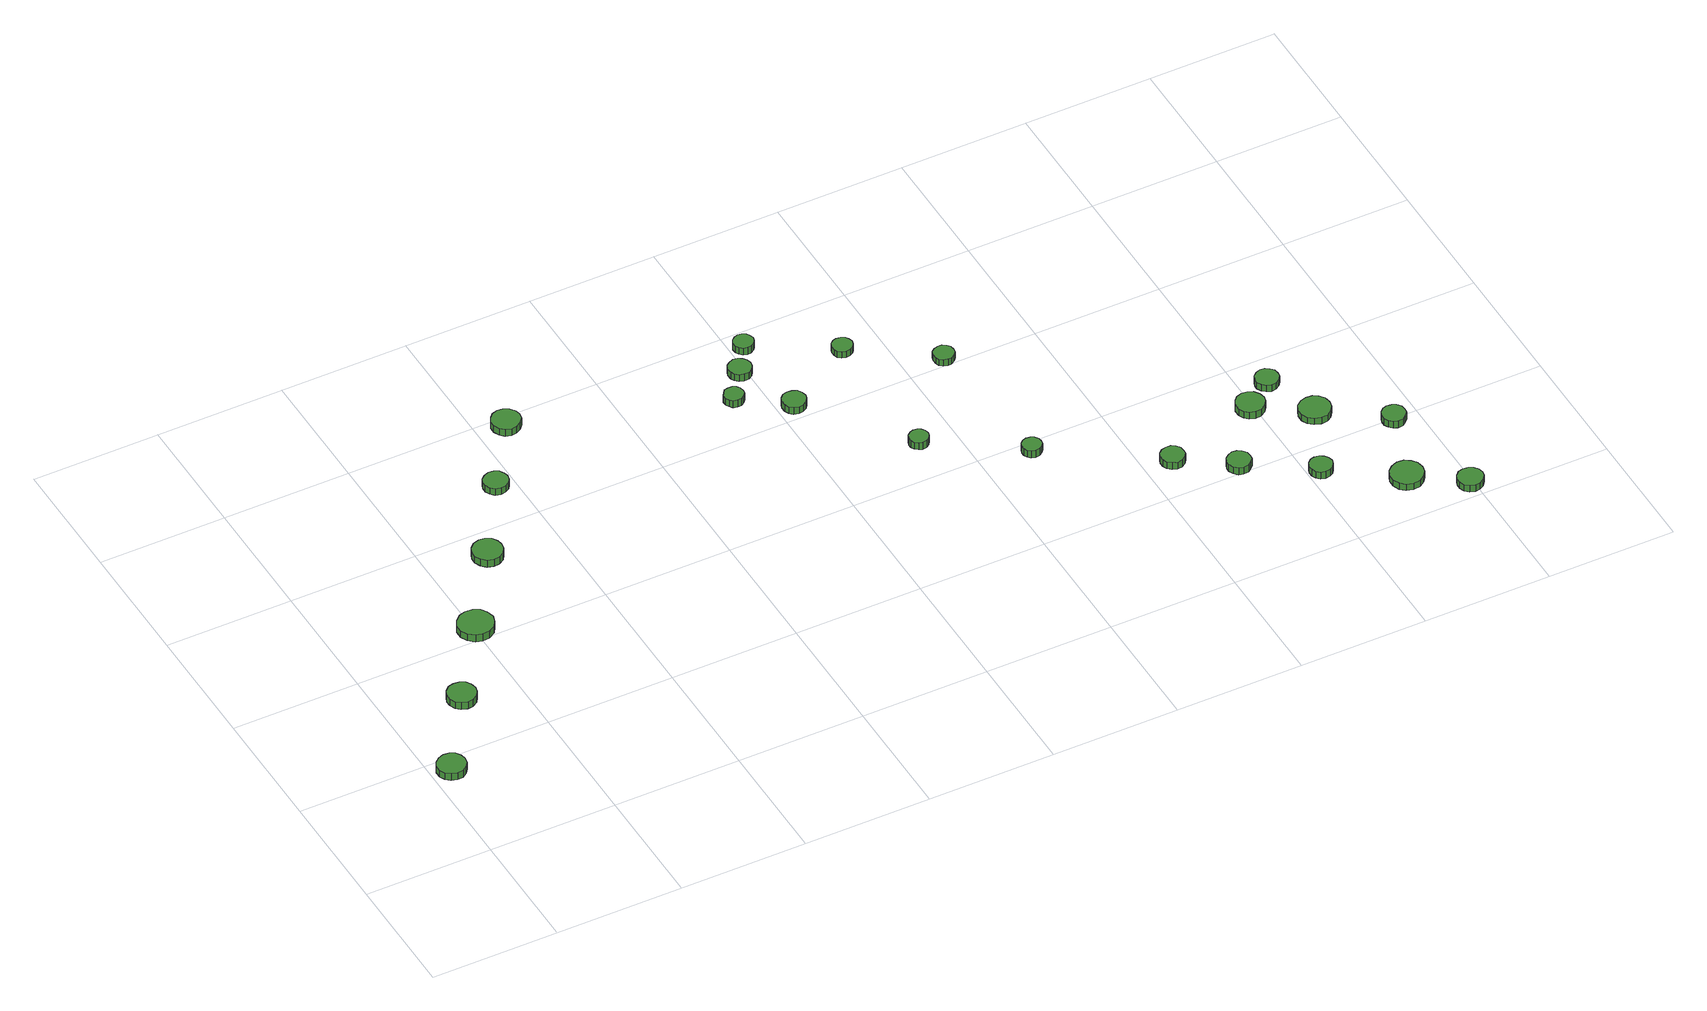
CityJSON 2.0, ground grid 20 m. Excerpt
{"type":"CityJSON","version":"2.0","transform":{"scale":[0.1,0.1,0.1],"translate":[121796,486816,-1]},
"CityObjects":{
"tree1":{"type":"SolitaryVegetationObject","attributes":{"function":"something"},"geometry":[{"type":"MultiSurface","lod":"1","boundaries":[[[0,1,2,3,4,5,6,7,8,9,10,11,12,13,14]],[[15,16,17,18,19,20,21,22,23,24,25,26,27,28,29]],[[0,29,28,1]],[[1,28,27,2]],[[2,27,26,3]],[[3,26,25,4]],[[4,25,24,5]],[[5,24,23,6]],[[6,23,22,7]],[[7,22,21,8]],[[8,21,20,9]],[[9,20,19,10]],[[10,19,18,11]],[[11,18,17,12]],[[12,17,16,13]],[[13,16,15,14]],[[14,15,29,0]]]}]},
"tree2":{"type":"SolitaryVegetationObject","attributes":{"function":"something"},"geometry":[{"type":"MultiSurface","lod":"1","boundaries":[[[30,31,32,33,34,35,36,37,38,39,40,41,42,43,44]],[[45,46,47,48,49,50,51,52,53,54,55,56,57,58,59]],[[30,59,58,31]],[[31,58,57,32]],[[32,57,56,33]],[[33,56,55,34]],[[34,55,54,35]],[[35,54,53,36]],[[36,53,52,37]],[[37,52,51,38]],[[38,51,50,39]],[[39,50,49,40]],[[40,49,48,41]],[[41,48,47,42]],[[42,47,46,43]],[[43,46,45,44]],[[44,45,59,30]]]}]},
"tree3":{"type":"SolitaryVegetationObject","attributes":{"function":"something"},"geometry":[{"type":"MultiSurface","lod":"1","boundaries":[[[60,61,62,63,64,65,66,67,68,69,70,71,72,73,74]],[[75,76,77,78,79,80,81,82,83,84,85,86,87,88,89]],[[60,89,88,61]],[[61,88,87,62]],[[62,87,86,63]],[[63,86,85,64]],[[64,85,84,65]],[[65,84,83,66]],[[66,83,82,67]],[[67,82,81,68]],[[68,81,80,69]],[[69,80,79,70]],[[70,79,78,71]],[[71,78,77,72]],[[72,77,76,73]],[[73,76,75,74]],[[74,75,89,60]]]}]},
"tree4":{"type":"SolitaryVegetationObject","attributes":{"function":"something"},"geometry":[{"type":"MultiSurface","lod":"1","boundaries":[[[90,91,92,93,94,95,96,97,98,99,100,101,102,103,104]],[[105,106,107,108,109,110,111,112,113,114,115,116,117,118,119]],[[90,119,118,91]],[[91,118,117,92]],[[92,117,116,93]],[[93,116,115,94]],[[94,115,114,95]],[[95,114,113,96]],[[96,113,112,97]],[[97,112,111,98]],[[98,111,110,99]],[[99,110,109,100]],[[100,109,108,101]],[[101,108,107,102]],[[102,107,106,103]],[[103,106,105,104]],[[104,105,119,90]]]}]},
"tree5":{"type":"SolitaryVegetationObject","attributes":{"function":"something"},"geometry":[{"type":"MultiSurface","lod":"1","boundaries":[[[120,121,122,123,124,125,126,127,128,129,130,131,132,133,134]],[[135,136,137,138,139,140,141,142,143,144,145,146,147,148,149]],[[120,149,148,121]],[[121,148,147,122]],[[122,147,146,123]],[[123,146,145,124]],[[124,145,144,125]],[[125,144,143,126]],[[126,143,142,127]],[[127,142,141,128]],[[128,141,140,129]],[[129,140,139,130]],[[130,139,138,131]],[[131,138,137,132]],[[132,137,136,133]],[[133,136,135,134]],[[134,135,149,120]]]}]},
"tree6":{"type":"SolitaryVegetationObject","attributes":{"function":"something"},"geometry":[{"type":"MultiSurface","lod":"1","boundaries":[[[150,151,152,153,154,155,156,157,158,159,160,161,162,163,164]],[[165,166,167,168,169,170,171,172,173,174,175,176,177,178,179]],[[150,179,178,151]],[[151,178,177,152]],[[152,177,176,153]],[[153,176,175,154]],[[154,175,174,155]],[[155,174,173,156]],[[156,173,172,157]],[[157,172,171,158]],[[158,171,170,159]],[[159,170,169,160]],[[160,169,168,161]],[[161,168,167,162]],[[162,167,166,163]],[[163,166,165,164]],[[164,165,179,150]]]}]},
"tree7":{"type":"SolitaryVegetationObject","attributes":{"function":"something"},"geometry":[{"type":"MultiSurface","lod":"1","boundaries":[[[180,181,182,183,184,185,186,187,188,189,190,191,192,193,194]],[[195,196,197,198,199,200,201,202,203,204,205,206,207,208,209]],[[180,209,208,181]],[[181,208,207,182]],[[182,207,206,183]],[[183,206,205,184]],[[184,205,204,185]],[[185,204,203,186]],[[186,203,202,187]],[[187,202,201,188]],[[188,201,200,189]],[[189,200,199,190]],[[190,199,198,191]],[[191,198,197,192]],[[192,197,196,193]],[[193,196,195,194]],[[194,195,209,180]]]}]},
"tree8":{"type":"SolitaryVegetationObject","attributes":{"function":"something"},"geometry":[{"type":"MultiSurface","lod":"1","boundaries":[[[210,211,212,213,214,215,216,217,218,219,220,221,222,223,224]],[[225,226,227,228,229,230,231,232,233,234,235,236,237,238,239]],[[210,239,238,211]],[[211,238,237,212]],[[212,237,236,213]],[[213,236,235,214]],[[214,235,234,215]],[[215,234,233,216]],[[216,233,232,217]],[[217,232,231,218]],[[218,231,230,219]],[[219,230,229,220]],[[220,229,228,221]],[[221,228,227,222]],[[222,227,226,223]],[[223,226,225,224]],[[224,225,239,210]]]}]},
"tree9":{"type":"SolitaryVegetationObject","attributes":{"function":"something"},"geometry":[{"type":"MultiSurface","lod":"1","boundaries":[[[240,241,242,243,244,245,246,247,248,249,250,251,252,253,254]],[[255,256,257,258,259,260,261,262,263,264,265,266,267,268,269]],[[240,269,268,241]],[[241,268,267,242]],[[242,267,266,243]],[[243,266,265,244]],[[244,265,264,245]],[[245,264,263,246]],[[246,263,262,247]],[[247,262,261,248]],[[248,261,260,249]],[[249,260,259,250]],[[250,259,258,251]],[[251,258,257,252]],[[252,257,256,253]],[[253,256,255,254]],[[254,255,269,240]]]}]},
"tree10":{"type":"SolitaryVegetationObject","attributes":{"function":"something"},"geometry":[{"type":"MultiSurface","lod":"1","boundaries":[[[270,271,272,273,274,275,276,277,278,279,280,281,282,283,284]],[[285,286,287,288,289,290,291,292,293,294,295,296,297,298,299]],[[270,299,298,271]],[[271,298,297,272]],[[272,297,296,273]],[[273,296,295,274]],[[274,295,294,275]],[[275,294,293,276]],[[276,293,292,277]],[[277,292,291,278]],[[278,291,290,279]],[[279,290,289,280]],[[280,289,288,281]],[[281,288,287,282]],[[282,287,286,283]],[[283,286,285,284]],[[284,285,299,270]]]}]},
"tree11":{"type":"SolitaryVegetationObject","attributes":{"function":"something"},"geometry":[{"type":"MultiSurface","lod":"1","boundaries":[[[300,301,302,303,304,305,306,307,308,309,310,311,312,313,314]],[[315,316,317,318,319,320,321,322,323,324,325,326,327,328,329]],[[300,329,328,301]],[[301,328,327,302]],[[302,327,326,303]],[[303,326,325,304]],[[304,325,324,305]],[[305,324,323,306]],[[306,323,322,307]],[[307,322,321,308]],[[308,321,320,309]],[[309,320,319,310]],[[310,319,318,311]],[[311,318,317,312]],[[312,317,316,313]],[[313,316,315,314]],[[314,315,329,300]]]}]},
"tree12":{"type":"SolitaryVegetationObject","attributes":{"function":"something"},"geometry":[{"type":"MultiSurface","lod":"1","boundaries":[[[330,331,332,333,334,335,336,337,338,339,340,341,342,343,344]],[[345,346,347,348,349,350,351,352,353,354,355,356,357,358,359]],[[330,359,358,331]],[[331,358,357,332]],[[332,357,356,333]],[[333,356,355,334]],[[334,355,354,335]],[[335,354,353,336]],[[336,353,352,337]],[[337,352,351,338]],[[338,351,350,339]],[[339,350,349,340]],[[340,349,348,341]],[[341,348,347,342]],[[342,347,346,343]],[[343,346,345,344]],[[344,345,359,330]]]}]},
"tree13":{"type":"SolitaryVegetationObject","attributes":{"function":"something"},"geometry":[{"type":"MultiSurface","lod":"1","boundaries":[[[360,361,362,363,364,365,366,367,368,369,370,371,372,373,374]],[[375,376,377,378,379,380,381,382,383,384,385,386,387,388,389]],[[360,389,388,361]],[[361,388,387,362]],[[362,387,386,363]],[[363,386,385,364]],[[364,385,384,365]],[[365,384,383,366]],[[366,383,382,367]],[[367,382,381,368]],[[368,381,380,369]],[[369,380,379,370]],[[370,379,378,371]],[[371,378,377,372]],[[372,377,376,373]],[[373,376,375,374]],[[374,375,389,360]]]}]},
"tree14":{"type":"SolitaryVegetationObject","attributes":{"function":"something"},"geometry":[{"type":"MultiSurface","lod":"1","boundaries":[[[390,391,392,393,394,395,396,397,398,399,400,401,402,403,404]],[[405,406,407,408,409,410,411,412,413,414,415,416,417,418,419]],[[390,419,418,391]],[[391,418,417,392]],[[392,417,416,393]],[[393,416,415,394]],[[394,415,414,395]],[[395,414,413,396]],[[396,413,412,397]],[[397,412,411,398]],[[398,411,410,399]],[[399,410,409,400]],[[400,409,408,401]],[[401,408,407,402]],[[402,407,406,403]],[[403,406,405,404]],[[404,405,419,390]]]}]},
"tree15":{"type":"SolitaryVegetationObject","attributes":{"function":"something"},"geometry":[{"type":"MultiSurface","lod":"1","boundaries":[[[420,421,422,423,424,425,426,427,428,429,430,431,432,433,434]],[[435,436,437,438,439,440,441,442,443,444,445,446,447,448,449]],[[420,449,448,421]],[[421,448,447,422]],[[422,447,446,423]],[[423,446,445,424]],[[424,445,444,425]],[[425,444,443,426]],[[426,443,442,427]],[[427,442,441,428]],[[428,441,440,429]],[[429,440,439,430]],[[430,439,438,431]],[[431,438,437,432]],[[432,437,436,433]],[[433,436,435,434]],[[434,435,449,420]]]}]},
"tree16":{"type":"SolitaryVegetationObject","attributes":{"function":"something"},"geometry":[{"type":"MultiSurface","lod":"1","boundaries":[[[450,451,452,453,454,455,456,457,458,459,460,461,462,463,464]],[[465,466,467,468,469,470,471,472,473,474,475,476,477,478,479]],[[450,479,478,451]],[[451,478,477,452]],[[452,477,476,453]],[[453,476,475,454]],[[454,475,474,455]],[[455,474,473,456]],[[456,473,472,457]],[[457,472,471,458]],[[458,471,470,459]],[[459,470,469,460]],[[460,469,468,461]],[[461,468,467,462]],[[462,467,466,463]],[[463,466,465,464]],[[464,465,479,450]]]}]},
"tree17":{"type":"SolitaryVegetationObject","attributes":{"function":"something"},"geometry":[{"type":"MultiSurface","lod":"1","boundaries":[[[480,481,482,483,484,485,486,487,488,489,490,491,492,493,494]],[[495,496,497,498,499,500,501,502,503,504,505,506,507,508,509]],[[480,509,508,481]],[[481,508,507,482]],[[482,507,506,483]],[[483,506,505,484]],[[484,505,504,485]],[[485,504,503,486]],[[486,503,502,487]],[[487,502,501,488]],[[488,501,500,489]],[[489,500,499,490]],[[490,499,498,491]],[[491,498,497,492]],[[492,497,496,493]],[[493,496,495,494]],[[494,495,509,480]]]}]},
"tree18":{"type":"SolitaryVegetationObject","attributes":{"function":"something"},"geometry":[{"type":"MultiSurface","lod":"1","boundaries":[[[510,511,512,513,514,515,516,517,518,519,520,521,522,523,524]],[[525,526,527,528,529,530,531,532,533,534,535,536,537,538,539]],[[510,539,538,511]],[[511,538,537,512]],[[512,537,536,513]],[[513,536,535,514]],[[514,535,534,515]],[[515,534,533,516]],[[516,533,532,517]],[[517,532,531,518]],[[518,531,530,519]],[[519,530,529,520]],[[520,529,528,521]],[[521,528,527,522]],[[522,527,526,523]],[[523,526,525,524]],[[524,525,539,510]]]}]},
"tree19":{"type":"SolitaryVegetationObject","attributes":{"function":"something"},"geometry":[{"type":"MultiSurface","lod":"1","boundaries":[[[540,541,542,543,544,545,546,547,548,549,550,551,552,553,554]],[[555,556,557,558,559,560,561,562,563,564,565,566,567,568,569]],[[540,569,568,541]],[[541,568,567,542]],[[542,567,566,543]],[[543,566,565,544]],[[544,565,564,545]],[[545,564,563,546]],[[546,563,562,547]],[[547,562,561,548]],[[548,561,560,549]],[[549,560,559,550]],[[550,559,558,551]],[[551,558,557,552]],[[552,557,556,553]],[[553,556,555,554]],[[554,555,569,540]]]}]},
"tree20":{"type":"SolitaryVegetationObject","attributes":{"function":"something"},"geometry":[{"type":"MultiSurface","lod":"1","boundaries":[[[570,571,572,573,574,575,576,577,578,579,580,581,582,583,584]],[[585,586,587,588,589,590,591,592,593,594,595,596,597,598,599]],[[570,599,598,571]],[[571,598,597,572]],[[572,597,596,573]],[[573,596,595,574]],[[574,595,594,575]],[[575,594,593,576]],[[576,593,592,577]],[[577,592,591,578]],[[578,591,590,579]],[[579,590,589,580]],[[580,589,588,581]],[[581,588,587,582]],[[582,587,586,583]],[[583,586,585,584]],[[584,585,599,570]]]}]},
"tree21":{"type":"SolitaryVegetationObject","attributes":{"function":"something"},"geometry":[{"type":"MultiSurface","lod":"1","boundaries":[[[600,601,602,603,604,605,606,607,608,609,610,611,612,613,614]],[[615,616,617,618,619,620,621,622,623,624,625,626,627,628,629]],[[600,629,628,601]],[[601,628,627,602]],[[602,627,626,603]],[[603,626,625,604]],[[604,625,624,605]],[[605,624,623,606]],[[606,623,622,607]],[[607,622,621,608]],[[608,621,620,609]],[[609,620,619,610]],[[610,619,618,611]],[[611,618,617,612]],[[612,617,616,613]],[[613,616,615,614]],[[614,615,629,600]]]}]},
"tree22":{"type":"SolitaryVegetationObject","attributes":{"function":"something"},"geometry":[{"type":"MultiSurface","lod":"1","boundaries":[[[630,631,632,633,634,635,636,637,638,639,640,641,642,643,644]],[[645,646,647,648,649,650,651,652,653,654,655,656,657,658,659]],[[630,659,658,631]],[[631,658,657,632]],[[632,657,656,633]],[[633,656,655,634]],[[634,655,654,635]],[[635,654,653,636]],[[636,653,652,637]],[[637,652,651,638]],[[638,651,650,639]],[[639,650,649,640]],[[640,649,648,641]],[[641,648,647,642]],[[642,647,646,643]],[[643,646,645,644]],[[644,645,659,630]]]}]},
"tree23":{"type":"SolitaryVegetationObject","attributes":{"function":"something"},"geometry":[{"type":"MultiSurface","lod":"1","boundaries":[[[660,661,662,663,664,665,666,667,668,669,670,671,672,673,674]],[[675,676,677,678,679,680,681,682,683,684,685,686,687,688,689]],[[660,689,688,661]],[[661,688,687,662]],[[662,687,686,663]],[[663,686,685,664]],[[664,685,684,665]],[[665,684,683,666]],[[666,683,682,667]],[[667,682,681,668]],[[668,681,680,669]],[[669,680,679,670]],[[670,679,678,671]],[[671,678,677,672]],[[672,677,676,673]],[[673,676,675,674]],[[674,675,689,660]]]}]}
},
"vertices":[
[53,174,20],[51,183,20],[46,191,20],[38,195,20],[29,196,20],[20,193,20],[13,187,20],[9,179,20],[9,169,20],[13,161,20],[20,155,20],[29,152,20],[38,153,20],[46,158,20],[51,165,20],[51,165,7],[46,158,7],[38,153,7],[29,152,7],[20,155,7],[13,161,7],[9,169,7],[9,179,7],[13,187,7],[20,193,7],[29,196,7],[38,195,7],[46,191,7],[51,183,7],[53,174,7],
[137,300,20],[135,309,20],[130,317,20],[122,321,20],[113,322,20],[104,320,20],[97,313,20],[93,305,20],[93,296,20],[97,287,20],[104,281,20],[113,278,20],[122,279,20],[130,284,20],[135,291,20],[135,291,7],[130,284,7],[122,279,7],[113,278,7],[104,281,7],[97,287,7],[93,296,7],[93,305,7],[97,313,7],[104,320,7],[113,322,7],[122,321,7],[130,317,7],[135,309,7],[137,300,7],
[230,421,21],[227,432,21],[221,442,21],[211,447,21],[199,448,21],[189,445,21],[180,437,21],[175,427,21],[175,415,21],[180,405,21],[189,397,21],[199,394,21],[211,395,21],[221,401,21],[227,410,21],[227,410,8],[221,401,8],[211,395,8],[199,394,8],[189,397,8],[180,405,8],[175,415,8],[175,427,8],[180,437,8],[189,445,8],[199,448,8],[211,447,8],[221,442,8],[227,432,8],[230,421,8],
[314,551,20],[312,560,20],[307,568,20],[298,573,20],[289,574,20],[279,571,20],[272,564,20],[268,556,20],[268,546,20],[272,537,20],[279,530,20],[289,527,20],[298,528,20],[307,533,20],[312,541,20],[312,541,7],[307,533,7],[298,528,7],[289,527,7],[279,530,7],[272,537,7],[268,546,7],[268,556,7],[272,564,7],[279,571,7],[289,574,7],[298,573,7],[307,568,7],[312,560,7],[314,551,7],
[390,675,20],[388,682,20],[384,689,20],[377,693,20],[369,694,20],[361,691,20],[355,686,20],[352,679,20],[352,671,20],[355,664,20],[361,658,20],[369,656,20],[377,657,20],[384,661,20],[388,667,20],[388,667,8],[384,661,8],[377,657,8],[369,656,8],[361,658,8],[355,664,8],[352,671,8],[352,679,8],[355,686,8],[361,691,8],[369,694,8],[377,693,8],[384,689,8],[388,682,8],[390,675,8],
[467,782,20],[465,791,20],[459,799,20],[451,803,20],[442,804,20],[433,801,20],[427,795,20],[423,787,20],[423,778,20],[427,769,20],[433,763,20],[442,760,20],[451,761,20],[459,766,20],[465,773,20],[465,773,7],[459,766,7],[451,761,7],[442,760,7],[433,763,7],[427,769,7],[423,778,7],[423,787,7],[427,795,7],[433,801,7],[442,804,7],[451,803,7],[459,799,7],[465,791,7],[467,782,7],
[770,675,21],[769,682,21],[765,687,21],[760,690,21],[753,690,21],[747,689,21],[743,684,21],[740,679,21],[740,672,21],[743,667,21],[747,662,21],[753,661,21],[760,661,21],[765,664,21],[769,669,21],[769,669,8],[765,664,8],[760,661,8],[753,661,8],[747,662,8],[743,667,8],[740,672,8],[740,679,8],[743,684,8],[747,689,8],[753,690,8],[760,690,8],[765,687,8],[769,682,8],[770,675,8],
[808,723,20],[806,730,20],[802,736,20],[796,740,20],[788,741,20],[781,738,20],[776,734,20],[773,727,20],[773,719,20],[776,713,20],[781,708,20],[788,706,20],[796,706,20],[802,710,20],[806,716,20],[806,716,7],[802,710,7],[796,706,7],[788,706,7],[781,708,7],[776,713,7],[773,719,7],[773,727,7],[776,734,7],[781,738,7],[788,741,7],[796,740,7],[802,736,7],[806,730,7],[808,723,7],
[844,626,20],[842,633,20],[838,640,20],[831,643,20],[824,644,20],[816,642,20],[811,637,20],[808,630,20],[808,622,20],[811,615,20],[816,610,20],[824,608,20],[831,609,20],[838,613,20],[842,619,20],[842,619,7],[838,613,7],[831,609,7],[824,608,7],[816,610,7],[811,615,7],[808,622,7],[808,630,7],[811,637,7],[816,642,7],[824,644,7],[831,643,7],[838,640,7],[842,633,7],[844,626,7],
[836,769,20],[834,775,20],[831,780,20],[825,783,20],[819,784,20],[813,782,20],[808,778,20],[805,772,20],[805,765,20],[808,760,20],[813,755,20],[819,753,20],[825,754,20],[831,757,20],[834,762,20],[834,762,7],[831,757,7],[825,754,7],[819,753,7],[813,755,7],[808,760,7],[805,765,7],[805,772,7],[808,778,7],[813,782,7],[819,784,7],[825,783,7],[831,780,7],[834,775,7],[836,769,7],
[960,474,19],[959,480,19],[955,485,19],[950,488,19],[943,489,19],[938,487,19],[933,483,19],[930,477,19],[930,471,19],[933,465,19],[938,461,19],[943,459,19],[950,460,19],[955,463,19],[959,468,19],[959,468,6],[955,463,6],[950,460,6],[943,459,6],[938,461,6],[933,465,6],[930,471,6],[930,477,6],[933,483,6],[938,487,6],[943,489,6],[950,488,6],[955,485,6],[959,480,6],[960,474,6],
[957,697,19],[955,703,19],[952,708,19],[946,711,19],[939,712,19],[933,710,19],[928,706,19],[926,700,19],[926,693,19],[928,687,19],[933,683,19],[939,681,19],[946,682,19],[952,685,19],[955,690,19],[955,690,7],[952,685,7],[946,682,7],[939,681,7],[933,683,7],[928,687,7],[926,693,7],[926,700,7],[928,706,7],[933,710,7],[939,712,7],[946,711,7],[952,708,7],[955,703,7],[957,697,7],
[1093,382,20],[1092,388,20],[1088,393,20],[1083,396,20],[1076,397,20],[1070,395,20],[1066,391,20],[1063,385,20],[1063,379,20],[1066,373,20],[1070,369,20],[1076,367,20],[1083,368,20],[1088,371,20],[1092,376,20],[1092,376,7],[1088,371,7],[1083,368,7],[1076,367,7],[1070,369,7],[1066,373,7],[1063,379,7],[1063,385,7],[1066,391,7],[1070,395,7],[1076,397,7],[1083,396,7],[1088,393,7],[1092,388,7],[1093,382,7],
[1076,613,19],[1075,620,19],[1071,625,19],[1065,629,19],[1059,629,19],[1052,627,19],[1047,623,19],[1045,617,19],[1045,610,19],[1047,604,19],[1052,600,19],[1059,598,19],[1065,598,19],[1071,602,19],[1075,607,19],[1075,607,7],[1071,602,7],[1065,598,7],[1059,598,7],[1052,600,7],[1047,604,7],[1045,610,7],[1045,617,7],[1047,623,7],[1052,627,7],[1059,629,7],[1065,629,7],[1071,625,7],[1075,620,7],[1076,613,7],
[1262,268,20],[1261,276,20],[1256,282,20],[1250,286,20],[1242,286,20],[1235,284,20],[1229,279,20],[1226,272,20],[1226,265,20],[1229,258,20],[1235,253,20],[1242,250,20],[1250,251,20],[1256,255,20],[1261,261,20],[1261,261,7],[1256,255,7],[1250,251,7],[1242,250,7],[1235,253,7],[1229,258,7],[1226,265,7],[1226,272,7],[1229,279,7],[1235,284,7],[1242,286,7],[1250,286,7],[1256,282,7],[1261,276,7],[1262,268,7],
[1340,214,20],[1339,222,20],[1334,228,20],[1328,232,20],[1320,233,20],[1313,230,20],[1307,225,20],[1304,218,20],[1304,211,20],[1307,204,20],[1313,198,20],[1320,196,20],[1328,197,20],[1334,201,20],[1339,207,20],[1339,207,7],[1334,201,7],[1328,197,7],[1320,196,7],[1313,198,7],[1307,204,7],[1304,211,7],[1304,218,7],[1307,225,7],[1313,230,7],[1320,233,7],[1328,232,7],[1334,228,7],[1339,222,7],[1340,214,7],
[1438,150,20],[1436,157,20],[1432,163,20],[1426,167,20],[1418,168,20],[1411,166,20],[1406,161,20],[1403,154,20],[1403,147,20],[1406,140,20],[1411,135,20],[1418,133,20],[1426,134,20],[1432,137,20],[1436,143,20],[1436,143,7],[1432,137,7],[1426,134,7],[1418,133,7],[1411,135,7],[1406,140,7],[1403,147,7],[1403,154,7],[1406,161,7],[1411,166,7],[1418,168,7],[1426,167,7],[1432,163,7],[1436,157,7],[1438,150,7],
[1416,314,20],[1414,323,20],[1408,331,20],[1400,335,20],[1391,336,20],[1382,333,20],[1376,327,20],[1372,319,20],[1372,309,20],[1376,301,20],[1382,295,20],[1391,292,20],[1400,293,20],[1408,298,20],[1414,305,20],[1414,305,7],[1408,298,7],[1400,293,7],[1391,292,7],[1382,295,7],[1376,301,7],[1372,309,7],[1372,319,7],[1376,327,7],[1382,333,7],[1391,336,7],[1400,335,7],[1408,331,7],[1414,323,7],[1416,314,7],
[1545,78,19],[1543,89,19],[1537,97,19],[1528,103,19],[1517,104,19],[1507,100,19],[1499,93,19],[1495,84,19],[1495,73,19],[1499,63,19],[1507,56,19],[1517,53,19],[1528,54,19],[1537,60,19],[1543,68,19],[1543,68,7],[1537,60,7],[1528,54,7],[1517,53,7],[1507,56,7],[1499,63,7],[1495,73,7],[1495,84,7],[1499,93,7],[1507,100,7],[1517,104,7],[1528,103,7],[1537,97,7],[1543,89,7],[1545,78,7],
[1458,350,19],[1457,358,19],[1452,364,19],[1446,368,19],[1438,369,19],[1431,366,19],[1425,361,19],[1422,354,19],[1422,347,19],[1425,340,19],[1431,335,19],[1438,332,19],[1446,333,19],[1452,337,19],[1457,343,19],[1457,343,7],[1452,337,7],[1446,333,7],[1438,332,7],[1431,335,7],[1425,340,7],[1422,347,7],[1422,354,7],[1425,361,7],[1431,366,7],[1438,369,7],[1446,368,7],[1452,364,7],[1457,358,7],[1458,350,7],
[1494,262,19],[1492,272,19],[1486,280,19],[1478,285,19],[1468,286,19],[1458,283,19],[1450,277,19],[1446,267,19],[1446,257,19],[1450,248,19],[1458,241,19],[1468,238,19],[1478,239,19],[1486,244,19],[1492,252,19],[1492,252,7],[1486,244,7],[1478,239,7],[1468,238,7],[1458,241,7],[1450,248,7],[1446,257,7],[1446,267,7],[1450,277,7],[1458,283,7],[1468,286,7],[1478,285,7],[1486,280,7],[1492,272,7],[1494,262,7],
[1615,28,19],[1613,36,19],[1608,42,19],[1601,46,19],[1593,47,19],[1585,45,19],[1579,39,19],[1576,32,19],[1576,24,19],[1579,16,19],[1585,11,19],[1593,8,19],[1601,9,19],[1608,13,19],[1613,20,19],[1613,20,7],[1608,13,7],[1601,9,7],[1593,8,7],[1585,11,7],[1579,16,7],[1576,24,7],[1576,32,7],[1579,39,7],[1585,45,7],[1593,47,7],[1601,46,7],[1608,42,7],[1613,36,7],[1615,28,7],
[1580,197,20],[1579,205,20],[1574,211,20],[1568,214,20],[1560,215,20],[1553,213,20],[1548,208,20],[1545,201,20],[1545,193,20],[1548,187,20],[1553,182,20],[1560,179,20],[1568,180,20],[1574,184,20],[1579,190,20],[1579,190,7],[1574,184,7],[1568,180,7],[1560,179,7],[1553,182,7],[1548,187,7],[1545,193,7],[1545,201,7],[1548,208,7],[1553,213,7],[1560,215,7],[1568,214,7],[1574,211,7],[1579,205,7],[1580,197,7]
]}
